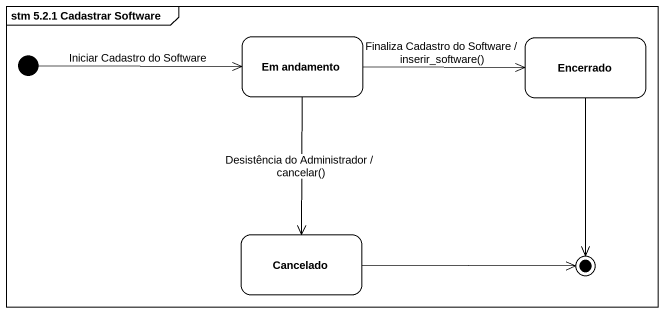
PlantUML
@startuml
mainframe stm 5.2.1 Cadastrar Software
hide empty description
state "Em andamento" as Em_andamento
state Encerrado
state Cancelado
[*] -right-> Em_andamento : Iniciar Cadastro do Software
Em_andamento -right-> Encerrado : Finaliza Cadastro do Software / inserir_software()
Em_andamento --> Cancelado : Desistência do Administrador / cancelar()
Encerrado --> [*]
Cancelado -right-> [*]
@enduml
